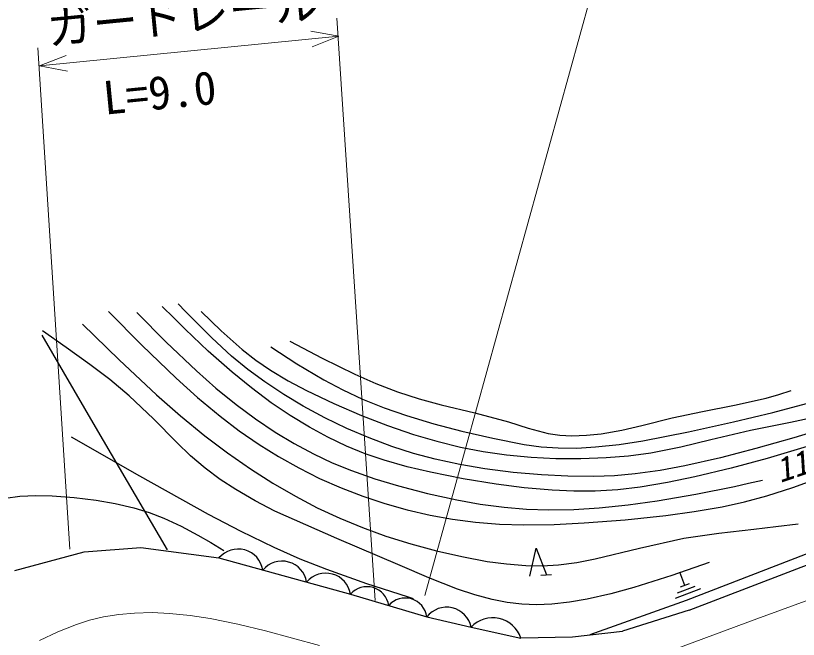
# Model space of a CAD drawing. Units: millimetres, scale not verified. Extents: x 40000 to 680090, y 20000 to 380000.
# Drawn here: x 356313 to 399249, y 306165 to 340379 of the extents above; entities that cross this region are included whole.
import ezdxf
from ezdxf.enums import TextEntityAlignment as Align

# ---------------------------------------------------------------- set-up
doc = ezdxf.new("R2010")
doc.units = ezdxf.units.MM
doc.header["$LTSCALE"] = 1000
doc.linetypes.add('CHAIN', pattern=[18.5, 12, -1.5, 3.5, -1.5])
for name, color, linetype, lineweight in [('M-BGD', 7, 'Continuous', 25), ('M-BMK', 2, 'CHAIN', 13), ('M-STR-HTXT', 7, 'Continuous', 13)]:
    doc.layers.add(name, color=color, linetype=linetype, lineweight=lineweight)
doc.styles.add('ＭＳ ゴシック', font='')
doc.styles.get('ＭＳ ゴシック').set_extended_font_data('MS Gothic')

msp = doc.modelspace()

# ---------------------------------------------------------------- linework, layer by layer
at = {"layer": 'M-BGD'}
for p, q in [((364985, 323805), (364356, 324431)), ((365635, 324158), (365232, 324577)), ((361407, 324149), (363242, 322297)), ((362964, 324099), (364573, 322475)), ((365618, 323182), (364985, 323805)), ((366040, 323740), (365635, 324158)), ((367079, 322700), (366040, 323740)), ((366489, 324149), (367595, 323087)), ((359976, 323457), (361987, 321495)), ((359093, 322177), (357781, 323082)), ((366882, 321976), (365618, 323182)), ((367595, 323087), (368736, 322073)), ((357741, 322846), (360682, 317829)), ((364573, 322475), (366225, 320894)), ((368159, 321706), (367079, 322700)), ((371353, 322524), (373120, 321587)), ((360387, 321250), (359093, 322177)), ((363242, 322297), (365114, 320494)), ((368736, 322073), (369495, 321479)), ((370311, 322206), (371745, 321278)), ((368182, 320818), (366882, 321976)), ((369052, 320969), (368159, 321706)), ((361483, 320411), (360387, 321250)), ((361987, 321495), (364038, 319576)), ((369495, 321479), (370290, 320932)), ((371745, 321278), (373217, 320397)), ((373120, 321587), (374911, 320705)), ((366225, 320894), (367297, 319947)), ((369242, 319954), (368182, 320818)), ((369976, 320285), (369052, 320969)), ((370290, 320932), (371255, 320351)), ((362541, 319525), (361483, 320411)), ((365114, 320494), (366297, 319432)), ((371255, 320351), (372263, 319815)), ((373217, 320397), (374260, 319849)), ((374911, 320705), (376073, 320198)), ((367297, 319947), (368412, 319043)), ((370333, 319141), (369242, 319954)), ((371018, 319592), (369976, 320285)), ((376073, 320198), (377269, 319743)), ((363868, 318261), (362541, 319525)), ((364038, 319576), (365347, 318430)), ((372086, 318954), (371018, 319592)), ((372263, 319815), (373761, 319105)), ((374260, 319849), (375339, 319349)), ((377269, 319743), (378457, 319355)), ((397485, 319397), (398176, 319595)), ((398176, 319595), (398850, 319817)), ((366297, 319432), (367523, 318411)), ((368412, 319043), (369462, 318266)), ((371368, 318443), (370333, 319141)), ((373761, 319105), (375294, 318446)), ((375339, 319349), (376536, 318866)), ((378457, 319355), (379660, 319026)), ((379660, 319026), (381506, 318589)), ((395750, 319005), (397485, 319397)), ((397843, 318616), (399972, 319185)), ((373279, 318313), (372086, 318954)), ((376536, 318866), (377753, 318439)), ((381506, 318589), (383353, 318090)), ((392319, 318313), (394000, 318672)), ((394000, 318672), (395750, 319005)), ((395699, 318105), (397843, 318616)), ((365146, 316962), (363868, 318261)), ((365347, 318430), (366697, 317327)), ((367523, 318411), (368577, 317608)), ((369462, 318266), (370548, 317539)), ((372425, 317802), (371368, 318443)), ((374488, 317731), (373279, 318313)), ((375294, 318446), (376706, 317897)), ((377753, 318439), (379255, 317988)), ((390663, 317899), (392319, 318313)), ((398823, 318087), (400316, 318411)), ((360682, 317829), (364628, 311083)), ((373439, 317255), (372425, 317802)), ((375704, 317212), (374488, 317731)), ((376706, 317897), (378135, 317406)), ((379255, 317988), (380784, 317593)), ((383353, 318090), (384432, 317746)), ((384432, 317746), (385528, 317460)), ((389561, 317645), (390663, 317899)), ((393219, 317556), (395699, 318105)), ((396621, 317633), (398823, 318087)), ((401062, 317859), (399000, 317216)), ((366697, 317327), (367930, 316396)), ((368577, 317608), (369666, 316853)), ((370548, 317539), (371587, 316912)), ((378135, 317406), (379410, 317028)), ((380784, 317593), (382492, 317196)), ((385528, 317460), (386166, 317367)), ((386166, 317367), (386824, 317333)), ((386824, 317333), (387626, 317360)), ((387626, 317360), (388440, 317448)), ((388440, 317448), (389561, 317645)), ((390718, 317064), (393219, 317556)), ((394454, 317125), (396621, 317633)), ((359366, 317272), (363100, 315133)), ((365908, 316234), (365146, 316962)), ((371587, 316912), (372655, 316338)), ((374469, 316767), (373439, 317255)), ((376940, 316749), (375704, 317212)), ((379410, 317028), (380710, 316706)), ((382492, 317196), (384210, 316858)), ((389415, 316860), (390718, 317064)), ((392804, 316733), (394454, 317125)), ((399000, 317216), (396916, 316629)), ((369666, 316853), (370735, 316187)), ((375495, 316350), (374469, 316767)), ((378130, 316366), (376940, 316749)), ((380710, 316706), (381968, 316468)), ((381968, 316468), (383236, 316290)), ((384210, 316858), (385137, 316731)), ((385137, 316731), (386069, 316664)), ((386069, 316664), (387093, 316661)), ((387093, 316661), (388119, 316717)), ((388119, 316717), (389415, 316860)), ((391153, 316402), (392804, 316733)), ((396916, 316629), (394974, 316127)), ((400090, 316850), (397546, 316090)), ((366703, 315555), (365908, 316234)), ((367930, 316396), (369199, 315513)), ((370735, 316187), (371846, 315566)), ((372655, 316338), (373685, 315852)), ((376532, 315994), (375495, 316350)), ((379327, 316043), (378130, 316366)), ((380687, 315754), (379327, 316043)), ((383236, 316290), (384590, 316161)), ((384590, 316161), (385950, 316091)), ((385950, 316091), (387323, 316083)), ((387323, 316083), (388702, 316136)), ((388702, 316136), (389927, 316239)), ((389927, 316239), (391153, 316402)), ((394974, 316127), (393021, 315683)), ((397546, 316090), (395567, 315552)), ((373685, 315852), (374737, 315421)), ((377789, 315633), (376532, 315994)), ((379065, 315329), (377789, 315633)), ((382048, 315526), (380687, 315754)), ((393021, 315683), (391665, 315432)), ((367531, 314940), (366703, 315555)), ((369199, 315513), (370417, 314737)), ((371846, 315566), (372987, 314997)), ((374737, 315421), (376008, 314977)), ((380871, 314976), (379065, 315329)), ((383607, 315327), (382048, 315526)), ((385166, 315189), (383607, 315327)), ((386595, 315114), (385166, 315189)), ((390301, 315240), (389169, 315140)), ((391665, 315432), (390301, 315240)), ((395567, 315552), (393569, 315072)), ((363100, 315133), (366877, 313038)), ((368385, 314379), (367531, 314940)), ((370417, 314737), (371665, 314013)), ((372987, 314997), (374163, 314478)), ((376008, 314977), (377309, 314587)), ((382681, 314683), (380871, 314976)), ((388023, 315099), (386595, 315114)), ((389169, 315140), (388023, 315099)), ((392076, 314767), (390576, 314521)), ((393569, 315072), (392076, 314767)), ((395740, 314558), (396510, 314724)), ((396510, 314724), (397289, 314893)), ((398946, 314499), (400354, 315010)), ((369444, 313765), (368385, 314379)), ((374163, 314478), (375354, 314019)), ((377309, 314587), (378900, 314172)), ((384213, 314481), (382681, 314683)), ((385736, 314341), (384213, 314481)), ((386929, 314286), (385736, 314341)), ((388112, 314292), (386929, 314286)), ((389346, 314376), (388112, 314292)), ((390576, 314521), (389346, 314376)), ((393627, 314128), (395740, 314558)), ((397518, 314045), (398946, 314499)), ((355753, 313902), (356538, 314013)), ((356538, 314013), (357423, 314059)), ((357423, 314059), (358322, 314045)), ((358322, 314045), (359524, 313952)), ((359524, 313952), (360732, 313798)), ((371665, 314013), (372861, 313386)), ((375354, 314019), (376573, 313613)), ((378900, 314172), (380513, 313813)), ((391503, 313756), (393627, 314128)), ((396295, 313711), (397518, 314045)), ((360732, 313798), (361771, 313618)), ((361771, 313618), (362803, 313378)), ((370538, 313199), (369444, 313765)), ((376573, 313613), (377798, 313268)), ((380513, 313813), (381802, 313582)), ((381802, 313582), (383107, 313409)), ((388320, 313376), (389910, 313536)), ((389910, 313536), (391503, 313756)), ((393534, 313172), (395068, 313439)), ((395068, 313439), (396295, 313711)), ((362803, 313378), (363631, 313128)), ((363631, 313128), (364438, 312820)), ((366877, 313038), (368658, 312105)), ((373935, 311694), (370538, 313199)), ((372861, 313386), (374091, 312810)), ((377798, 313268), (379046, 312979)), ((383107, 313409), (384329, 313312)), ((384329, 313312), (385567, 313273)), ((385567, 313273), (386938, 313294)), ((386938, 313294), (388320, 313376)), ((391987, 312965), (393534, 313172)), ((364438, 312820), (365386, 312378)), ((374091, 312810), (375336, 312296)), ((379046, 312979), (380286, 312754)), ((380286, 312754), (381544, 312587)), ((381544, 312587), (382860, 312489)), ((387508, 312556), (389750, 312730)), ((389750, 312730), (391987, 312965)), ((365386, 312378), (366312, 311880)), ((375336, 312296), (376612, 311833)), ((382860, 312489), (384188, 312451)), ((384188, 312451), (385847, 312473)), ((385847, 312473), (387508, 312556)), ((394880, 311991), (396804, 312215)), ((396804, 312215), (398023, 312353)), ((398023, 312353), (399240, 312493)), ((366312, 311880), (367017, 311471)), ((368658, 312105), (370473, 311221)), ((376612, 311833), (377997, 311399)), ((392974, 311709), (394880, 311991)), ((367017, 311471), (367727, 311047)), ((377413, 310220), (373935, 311694)), ((377997, 311399), (379403, 311021)), ((390527, 311172), (392974, 311709)), ((356274, 309933), (360068, 310965)), ((360068, 310965), (363179, 311201)), ((363179, 311201), (367467, 310632)), ((370473, 311221), (371906, 310588)), ((379403, 311021), (380782, 310702)), ((384516, 309637), (384859, 311164)), ((384859, 311164), (385428, 309706)), ((388101, 310579), (390527, 311172)), ((400194, 311039), (393097, 308297)), ((367467, 310632), (374681, 308646)), ((371906, 310588), (373363, 310010)), ((380782, 310702), (382182, 310440)), ((382182, 310440), (383238, 310299)), ((387103, 310387), (388101, 310579)), ((393264, 307773), (400342, 310484)), ((373363, 310010), (375560, 309235)), ((378980, 309536), (377413, 310220)), ((383238, 310299), (384294, 310219)), ((384294, 310219), (385198, 310207)), ((385198, 310207), (386098, 310255)), ((386098, 310255), (387103, 310387)), ((394364, 310383), (392315, 309667)), ((385118, 309683), (385716, 309728)), ((392315, 309667), (390226, 309002)), ((393018, 309127), (392746, 309858)), ((375560, 309235), (377788, 308512)), ((380543, 308919), (378980, 309536)), ((393265, 309219), (392773, 309036)), ((381501, 308602), (380543, 308919)), ((390226, 309002), (388958, 308654)), ((393888, 308931), (392490, 308410)), ((392620, 308726), (393586, 309087)), ((374681, 308646), (378872, 307399)), ((377788, 308512), (377950, 308460)), ((377950, 308460), (378122, 308405)), ((382457, 308348), (381501, 308602)), ((383267, 308191), (382457, 308348)), ((387672, 308363), (386695, 308199)), ((388958, 308654), (387672, 308363)), ((393097, 308297), (387802, 306415)), ((384077, 308096), (383267, 308191)), ((384894, 308066), (384077, 308096)), ((385718, 308096), (384894, 308066)), ((386695, 308199), (385718, 308096)), ((393264, 307773), (389597, 306621)), ((378872, 307399), (381298, 306838)), ((381298, 306838), (384026, 306225)), ((386856, 306307), (389597, 306621)), ((384027, 306240), (386856, 306307))]:
    msp.add_line(p, q, dxfattribs=at)
for centre, radius, start, end in [((368517, 309746), 1373, 9.3687, 139.8457), ((370922, 309084), 1373, 9.3687, 139.8457), ((373326, 308422), 1373, 9.3687, 139.8457), ((375585, 307851), 1204, 8.1942, 138.6712), ((377681, 307228), 1204, 8.1942, 138.6712), ((379956, 306559), 1371, 11.7379, 142.2149), ((382482, 305730), 1621, 17.7737, 136.9055)]:
    msp.add_arc(centre, radius, start, end, dxfattribs=at)
at = {"layer": 'M-BMK'}
for p, q in [((396970, 307282), (401657, 309015)), ((361130, 307397), (361979, 307532)), ((361979, 307532), (362838, 307608)), ((362838, 307608), (363794, 307630)), ((363794, 307630), (364760, 307591)), ((364760, 307591), (365881, 307478)), ((365881, 307478), (366992, 307306)), ((359644, 306980), (360373, 307216)), ((360373, 307216), (361130, 307397)), ((366992, 307306), (368509, 306996)), ((368509, 306996), (370011, 306628)), ((392285, 305549), (396970, 307282)), ((357626, 306106), (358622, 306570)), ((358622, 306570), (359644, 306980)), ((370011, 306628), (372987, 305833))]:
    msp.add_line(p, q, dxfattribs=at)
at = {"layer": 'M-STR-HTXT'}
for p, q in [((378756, 308576), (388139, 342484)), ((373937, 340243), (376036, 308292)), ((357626, 337617), (374036, 339248)), ((372500, 339529), (374036, 339248)), ((374036, 339248), (372585, 338674)), ((359290, 311108), (357527, 338612)), ((357626, 337617), (359077, 338190)), ((359162, 337336), (357626, 337617))]:
    msp.add_line(p, q, dxfattribs=at)

# ---------------------------------------------------------------- texts
at = {"layer": 'M-BGD', "style": 'ＭＳ ゴシック', "oblique": 15}
msp.add_text('115', height=1320, rotation=18.604, dxfattribs=at).set_placement((398366, 314363), align=Align.BOTTOM_LEFT)
at = {"layer": 'M-STR-HTXT', "style": 'ＭＳ ゴシック'}
for s, p in [('ガードレール', (358186, 338219)), ('L=9.0', (361250, 334397))]:
    msp.add_text(s, height=1833, rotation=5.604, dxfattribs=at).set_placement(p, align=Align.BOTTOM_LEFT)

doc.saveas('drawing.dxf')
